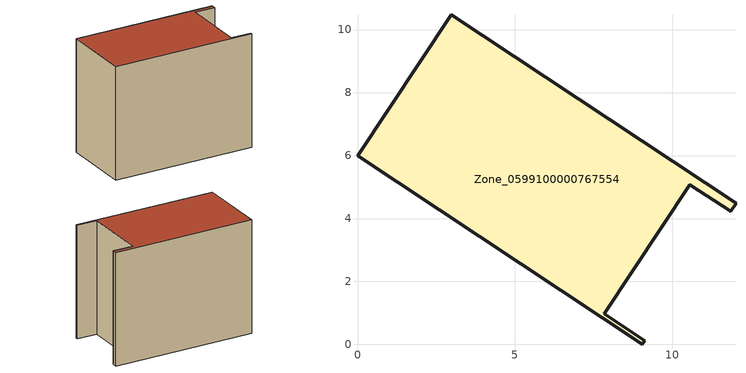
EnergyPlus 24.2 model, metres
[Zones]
Zone_0599100000767554
 floor ground (C_G): 0,5.99 2.97,10.48 12.02,4.49 11.85,4.22 10.55,5.07 7.84,0.97 9.12,0.12 9.04,0 z1.64
 wall outside (C_F): 7.84,0.97 10.55,5.07 11.85,4.22 12.02,4.49 2.97,10.48 0,5.99 9.04,0 9.12,0.12 7.84,0.97 z1.64:10.23
 roof outside (C_R): 12.02,4.49 2.97,10.48 0,5.99 9.04,0 9.12,0.12 7.84,0.97 10.55,5.07 11.85,4.22 z10.23
[BUILDING]
Pand.0599100000767554: North Axis=0; Terrain=City; Loads Convergence Tolerance Value=0.04; Temperature Convergence Tolerance Value=0.4; Solar Distribution=FullExterior; Maximum Number of Warmup Days=25; Minimum Number of Warmup Days=1
[Site:Location]
Rotterdam.The.Hague.AP_ZH_NLD Design_Conditions: Latitude=51.96; Longitude=4.45; Time Zone=1; Elevation=-4.5
[SITE:GROUNDTEMPERATURE:BUILDINGSURFACE]
18, 18, 18, 18, 18, 18, 18, 18, 18, 18, 18, 18
[MATERIAL] Thermal Absorptance=0.9; Solar Absorptance=0.7; Visible Absorptance=0.7
Name | Roughness | Thickness | Conductivity | Density | Specific Heat
G.TI.2006-2014 | MediumSmooth | 0.15 | 0.06 | 540 | 1210
F.TI.2006-2014 | Rough | 0.3 | 0.12 | 1920 | 840
R.TI.2006-2014 | MediumRough | 0.2 | 0.08 | 1500 | 1000
[CONSTRUCTION]
C_G: G.TI.2006-2014
C_F: F.TI.2006-2014
C_R: R.TI.2006-2014
[ZONE]
Zone_0599100000767554: Type=1; Multiplier=1; Ceiling Height=Autocalculate; Volume=Autocalculate; Floor Area=autocalculate; Part of Total Floor Area=Yes
[ZONEINFILTRATION:DESIGNFLOWRATE]
Infil_Zone_0599100000767554: Zone or ZoneList or Space or SpaceList=Zone_0599100000767554; Schedule=AlwaysOn; Design Flow Rate Calculation Method=Flow/Area; Flow Rate per Floor Area=0.0015; Constant Term Coefficient=1; Temperature Term Coefficient=0; Velocity Term Coefficient=0; Velocity Squared Term Coefficient=0
[HVACTEMPLATE:ZONE:IDEALLOADSAIRSYSTEM]
Zone_0599100000767554: Maximum Heating Supply Air Temperature=50; Minimum Cooling Supply Air Temperature=13; Maximum Heating Supply Air Humidity Ratio=0.0156; Minimum Cooling Supply Air Humidity Ratio=0.0077; Heating Limit=NoLimit; Cooling Limit=NoLimit; Dehumidification Control Type=ConstantSensibleHeatRatio; Cooling Sensible Heat Ratio=0.7; Dehumidification Setpoint=60; Humidification Control Type=None; Humidification Setpoint=30; Outdoor Air Method=None; Outdoor Air Flow Rate per Person=0.00944; Outdoor Air Flow Rate per Zone Floor Area=0; Outdoor Air Flow Rate per Zone=0; Demand Controlled Ventilation Type=None; Outdoor Air Economizer Type=NoEconomizer; Heat Recovery Type=None; Sensible Heat Recovery Effectiveness=0.7; Latent Heat Recovery Effectiveness=0.65
[ZONECONTROL:THERMOSTAT]
ThermostatControl_Zone_0599100000767554: Zone or ZoneList=Zone_0599100000767554; Control Type Schedule=DualSetpointControlType; Control 1=Thermostat_Zone_0599100000767554; Temperature Difference Between Cutout And Setpoint=0
[THERMOSTATSETPOINT:DUALSETPOINT]
Thermostat_Zone_0599100000767554: Heating Setpoint Temperature Schedule=HeatingSetpoint_Zone_0599100000767554; Cooling Setpoint Temperature Schedule=CoolingSetpoint_Zone_0599100000767554
[SCHEDULE:COMPACT]
HeatingSetpoint_Zone_0599100000767554: Through: 12/31, For: AllDays, Until: 24:00, 21
CoolingSetpoint_Zone_0599100000767554: Through: 12/31, For: AllDays, Until: 24:00, 24
DualSetpointControlType: Through: 12/31, For: AllDays, Until: 24:00, 4
AlwaysOn: Through: 12/31, For: AllDays, Until: 24:00, 1
